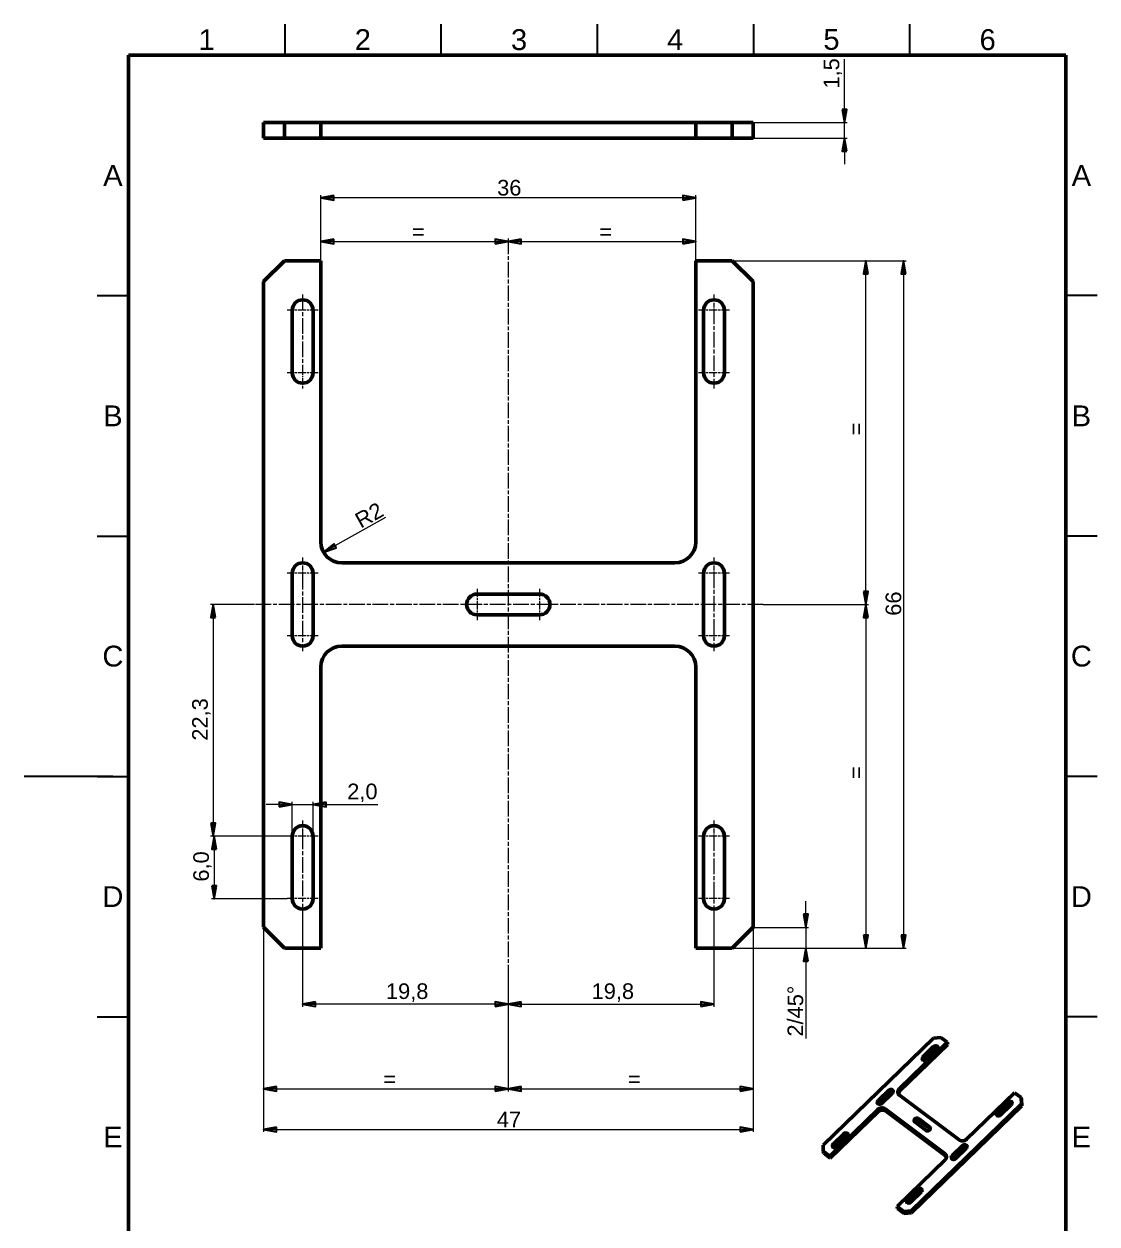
# Model space of a CAD drawing. Header units: millimetres. Extents: x 0 to 284, y -28 to 146.
# Drawn here: x 0 to 103, y 31.3 to 146.5 of the extents above; entities that cross this region are included whole.
import ezdxf

# ---------------------------------------------------------------- set-up
doc = ezdxf.new("R2010")
doc.units = ezdxf.units.MM
doc.header["$LTSCALE"] = 0.5
doc.linetypes.add('CHAIN', pattern=[0.3543, 0.2362, -0.0295, 0.0591, -0.0295])
for name, color, linetype, lineweight in [('Center Mark(INTECO)', 7, 'CHAIN', 18), ('Centerline(INTECO)', 7, 'CHAIN', 18), ('Dimensions(INTECO)', 7, 'Continuous', 25), ('Sketch Geometry(INTECO)', 7, 'Continuous', 50), ('Symbols(INTECO)', 7, 'Continuous', 18)]:
    doc.layers.add(name, color=color, linetype=linetype, lineweight=lineweight)
doc.layers.add('Visible Edges(INTECO)', color=7, linetype='Continuous', lineweight=50, true_color=0x262659)
doc.styles.add('Current-ISO-INTECO', font='arial.ttf')
doc.styles.add('Current-ISO-INTECODimensionsText', font='arial.ttf')
doc.dimstyles.new('ISO - INTECO', dxfattribs={"dimscale": 0.5, "dimtxt": 3, "dimasz": 2.5, "dimexe": 0.5, "dimexo": 0, "dimgap": 0.4, "dimtad": 1, "dimrnd": 1e-08, "dimzin": 0, "dimtxsty": 'Current-ISO-INTECODimensionsText', "dimblk": 'Filled-3', "dimcen": 0.09, "dimdle": 7, "dimclrd": 7, "dimclre": 7, "dimclrt": 7, "dimadec": 1, "dimazin": 0, "dimtfac": 0.666667, "dimtmove": 0, "dimatfit": 3, "dimfxl": 1, "dimtolj": 1, "dimlwd": 15, "dimlwe": 15, "dimarcsym": 0})

# ---------------------------------------------------------------- blocks, each defined once
blk = doc.blocks.new('Borders INTECO Okvir')
at = {"layer": 'Sketch Geometry(INTECO)', "lineweight": 25}
for p, q in [((50, 293), (50, 287)), ((80, 293), (80, 287)), ((110, 293), (110, 287)), ((140, 293), (140, 287)), ((170, 293), (170, 287)), ((14, 240.83), (20, 240.83)), ((206, 240.83), (200, 240.83)), ((14, 194.67), (20, 194.67)), ((206, 194.67), (200, 194.67)), ((17, 148.5), (-0.07, 148.5)), ((14, 148.5), (20, 148.5)), ((206, 148.5), (200, 148.5)), ((14, 102.33), (20, 102.33)), ((206, 102.33), (200, 102.33)), ((14, 56.17), (20, 56.17)), ((206, 56.17), (200, 56.17)), ((50, 4), (50, 10)), ((80, 4), (80, 10)), ((110, 4), (110, 10)), ((140, 4), (140, 10)), ((170, 4), (170, 10))]:
    blk.add_line(p, q, dxfattribs=at)
at = {"layer": 'Sketch Geometry(INTECO)'}
for p, q in [((200, 287), (20, 287)), ((20, 287), (20, 10)), ((200, 10), (200, 287)), ((20, 10), (200, 10))]:
    blk.add_line(p, q, dxfattribs=at)
at = {"layer": 'Symbols(INTECO)', "color": 7, "char_height": 4, "style": 'Current-ISO-INTECO'}
for s, insert, attachment_point in [('\\fArial|b0|i0;\\H4.0000;1', (35, 292), 2), ('\\fArial|b0|i0;\\H4.0000;2', (65, 292), 2), ('\\fArial|b0|i0;\\H4.0000;3', (95, 292), 2), ('\\fArial|b0|i0;\\H4.0000;4', (125, 292), 2), ('\\fArial|b0|i0;\\H4.0000;5', (155, 292.05), 2), ('\\fArial|b0|i0;\\H4.0000;6', (185, 292), 2), ('\\fArial|b0|i0;\\H4.0000;A', (17, 263.92), 5), ('\\fArial|b0|i0;\\H4.0000;A', (203, 263.92), 5), ('\\fArial|b0|i0;\\H4.0000;B', (17, 217.75), 5), ('\\fArial|b0|i0;\\H4.0000;B', (203, 217.75), 5), ('\\fArial|b0|i0;\\H4.0000;C', (17, 171.58), 5), ('\\fArial|b0|i0;\\H4.0000;C', (203, 171.58), 5), ('\\fArial|b0|i0;\\H4.0000;D', (17, 125.42), 5), ('\\fArial|b0|i0;\\H4.0000;D', (203, 125.42), 5), ('\\fArial|b0|i0;\\H4.0000;E', (17, 79.25), 5), ('\\fArial|b0|i0;\\H4.0000;E', (203, 79.25), 5), ('\\fArial|b0|i0;\\H4.0000;F', (17, 33.08), 5), ('\\fArial|b0|i0;\\H4.0000;F', (203, 33.08), 5), ('\\fArial|b0|i0;\\H4.0000;1', (35, 5), 8), ('\\fArial|b0|i0;\\H4.0000;2', (65, 5), 8), ('\\fArial|b0|i0;\\H4.0000;3', (95, 5), 8), ('\\fArial|b0|i0;\\H4.0000;4', (125, 5), 8), ('\\fArial|b0|i0;\\H4.0000;5', (155, 5), 8), ('\\fArial|b0|i0;\\H4.0000;6', (185, 5), 8)]:
    blk.add_mtext(s, dxfattribs=dict(at, insert=insert, attachment_point=attachment_point))
blk = doc.blocks.new('Filled-3')
at = {"color": 0}
for p, q in [((0, 0), (-1, 0.18)), ((-1, 0.18), (-1, -0.18)), ((-1, 0), (0, 0)), ((-1, -0.18), (0, 0))]:
    blk.add_line(p, q, dxfattribs=at)
at = {"color": 0, "flags": 128}
blk.add_lwpolyline([(-1, -0.18), (0, 0), (-1, 0.18), (-1, -0.18)], dxfattribs=at)
at = {"color": 0}
blk.add_solid([(-1, -0.18), (0, 0), (-1, 0.18), (-1, -0.18)], dxfattribs=at)
blk = doc.blocks.new('*D25')
at = {"layer": 'Defpoints', "color": 0, "linetype": 'Continuous', "transparency": 16777216}
for p in [(62.47, 137.03), (78.75, 137.03), (62.47, 135.53)]:
    blk.add_point(p, dxfattribs=at)
at = {"layer": 'Dimensions(INTECO)', "color": 7, "linetype": 'Continuous', "lineweight": 15, "transparency": 16777216}
for p, q in [((78.75, 138.28), (78.75, 143.11)), ((62.47, 137.03), (79, 137.03)), ((78.75, 135.53), (78.75, 137.03)), ((62.47, 135.53), (79, 135.53)), ((78.75, 134.28), (78.75, 133.03))]:
    blk.add_line(p, q, dxfattribs=at)
at = {"layer": 'Dimensions(INTECO)', "color": 7, "linetype": 'Continuous', "lineweight": 15, "transparency": 16777216, "xscale": 1.25, "yscale": 1.25, "zscale": 1.25}
for p, rotation in [((78.75, 137.03), 270), ((78.75, 135.53), 90)]:
    blk.add_blockref('Filled-3', p, dxfattribs=dict(at, rotation=rotation))
at = {"layer": 'Dimensions(INTECO)', "color": 7, "linetype": 'Continuous', "lineweight": 18, "transparency": 16777216, "insert": (76.75, 140.3), "char_height": 1.5, "attachment_point": 1, "rotation": 90, "style": 'Current-ISO-INTECODimensionsText'}
blk.add_mtext('\\A1;1,5', dxfattribs=at)
blk = doc.blocks.new('*D26')
at = {"layer": 'Defpoints', "color": 0, "linetype": 'Continuous', "transparency": 16777216}
for p in [(22.97, 59.76), (46.47, 55.03), (46.47, 44.26)]:
    blk.add_point(p, dxfattribs=at)
at = {"layer": 'Dimensions(INTECO)', "color": 7, "linetype": 'Continuous', "lineweight": 15, "transparency": 16777216}
for p, q in [((22.97, 59.76), (22.97, 44.01)), ((46.47, 55.03), (46.47, 44.01)), ((24.22, 44.26), (45.22, 44.26))]:
    blk.add_line(p, q, dxfattribs=at)
at = {"layer": 'Dimensions(INTECO)', "color": 7, "linetype": 'Continuous', "lineweight": 15, "transparency": 16777216, "xscale": 1.25, "yscale": 1.25, "zscale": 1.25, "rotation": 180}
blk.add_blockref('Filled-3', (22.97, 44.26), dxfattribs=at)
at = {"layer": 'Dimensions(INTECO)', "color": 7, "linetype": 'Continuous', "lineweight": 15, "transparency": 16777216, "xscale": 1.25, "yscale": 1.25, "zscale": 1.25}
blk.add_blockref('Filled-3', (46.47, 44.26), dxfattribs=at)
at = {"layer": 'Dimensions(INTECO)', "color": 7, "linetype": 'Continuous', "lineweight": 18, "transparency": 16777216, "insert": (33.88, 45.96), "char_height": 1.5, "attachment_point": 1, "style": 'Current-ISO-INTECODimensionsText'}
blk.add_mtext('\\A1; \\fArial|b0|i0;\\H1.5000;=', dxfattribs=at)
blk = doc.blocks.new('*D27')
at = {"layer": 'Defpoints', "color": 0, "linetype": 'Continuous', "transparency": 16777216}
for p in [(69.97, 59.76), (46.47, 55.03), (69.97, 44.26)]:
    blk.add_point(p, dxfattribs=at)
at = {"layer": 'Dimensions(INTECO)', "color": 7, "linetype": 'Continuous', "lineweight": 15, "transparency": 16777216}
for p, q in [((69.97, 59.76), (69.97, 44.01)), ((46.47, 55.03), (46.47, 44.01)), ((47.72, 44.26), (68.72, 44.26))]:
    blk.add_line(p, q, dxfattribs=at)
at = {"layer": 'Dimensions(INTECO)', "color": 7, "linetype": 'Continuous', "lineweight": 15, "transparency": 16777216, "xscale": 1.25, "yscale": 1.25, "zscale": 1.25, "rotation": 180}
blk.add_blockref('Filled-3', (46.47, 44.26), dxfattribs=at)
at = {"layer": 'Dimensions(INTECO)', "color": 7, "linetype": 'Continuous', "lineweight": 15, "transparency": 16777216, "xscale": 1.25, "yscale": 1.25, "zscale": 1.25}
blk.add_blockref('Filled-3', (69.97, 44.26), dxfattribs=at)
at = {"layer": 'Dimensions(INTECO)', "color": 7, "linetype": 'Continuous', "lineweight": 18, "transparency": 16777216, "insert": (57.38, 45.96), "char_height": 1.5, "attachment_point": 1, "style": 'Current-ISO-INTECODimensionsText'}
blk.add_mtext('\\A1; \\fArial|b0|i0;\\H1.5000;=', dxfattribs=at)
blk = doc.blocks.new('*D28')
at = {"layer": 'Defpoints', "color": 0, "linetype": 'Continuous', "transparency": 16777216}
for p in [(22.97, 59.76), (69.97, 59.76), (69.97, 40.36)]:
    blk.add_point(p, dxfattribs=at)
at = {"layer": 'Dimensions(INTECO)', "color": 7, "linetype": 'Continuous', "lineweight": 15, "transparency": 16777216}
for p, q in [((22.97, 59.76), (22.97, 40.11)), ((69.97, 59.76), (69.97, 40.11)), ((24.22, 40.36), (68.72, 40.36))]:
    blk.add_line(p, q, dxfattribs=at)
at = {"layer": 'Dimensions(INTECO)', "color": 7, "linetype": 'Continuous', "lineweight": 15, "transparency": 16777216, "xscale": 1.25, "yscale": 1.25, "zscale": 1.25, "rotation": 180}
blk.add_blockref('Filled-3', (22.97, 40.36), dxfattribs=at)
at = {"layer": 'Dimensions(INTECO)', "color": 7, "linetype": 'Continuous', "lineweight": 15, "transparency": 16777216, "xscale": 1.25, "yscale": 1.25, "zscale": 1.25}
blk.add_blockref('Filled-3', (69.97, 40.36), dxfattribs=at)
at = {"layer": 'Dimensions(INTECO)', "color": 7, "linetype": 'Continuous', "lineweight": 18, "transparency": 16777216, "insert": (45.37, 42.06), "char_height": 1.5, "attachment_point": 1, "style": 'Current-ISO-INTECODimensionsText'}
blk.add_mtext('\\A1;47', dxfattribs=at)
blk = doc.blocks.new('*D29')
at = {"layer": 'Defpoints', "color": 0, "linetype": 'Continuous', "transparency": 16777216}
for p in [(67.97, 123.76), (80.8, 123.76), (70.94, 90.76)]:
    blk.add_point(p, dxfattribs=at)
at = {"layer": 'Dimensions(INTECO)', "color": 7, "linetype": 'Continuous', "lineweight": 15, "transparency": 16777216}
for p, q in [((67.97, 123.76), (81.05, 123.76)), ((80.8, 92.01), (80.8, 122.51)), ((70.94, 90.76), (81.05, 90.76))]:
    blk.add_line(p, q, dxfattribs=at)
at = {"layer": 'Dimensions(INTECO)', "color": 7, "linetype": 'Continuous', "lineweight": 15, "transparency": 16777216, "xscale": 1.25, "yscale": 1.25, "zscale": 1.25}
for p, rotation in [((80.8, 123.76), 90), ((80.8, 90.76), 270)]:
    blk.add_blockref('Filled-3', p, dxfattribs=dict(at, rotation=rotation))
at = {"layer": 'Dimensions(INTECO)', "color": 7, "linetype": 'Continuous', "lineweight": 18, "transparency": 16777216, "insert": (79.1, 106.42), "char_height": 1.5, "attachment_point": 1, "rotation": 90, "style": 'Current-ISO-INTECODimensionsText'}
blk.add_mtext('\\A1; \\fArial|b0|i0;\\H1.5000;=', dxfattribs=at)
blk = doc.blocks.new('*D30')
at = {"layer": 'Defpoints', "color": 0, "linetype": 'Continuous', "transparency": 16777216}
for p in [(70.94, 90.76), (67.97, 57.76), (80.8, 57.76)]:
    blk.add_point(p, dxfattribs=at)
at = {"layer": 'Dimensions(INTECO)', "color": 7, "linetype": 'Continuous', "lineweight": 15, "transparency": 16777216}
for p, q in [((70.94, 90.76), (81.05, 90.76)), ((80.8, 89.51), (80.8, 59.01)), ((67.97, 57.76), (81.05, 57.76))]:
    blk.add_line(p, q, dxfattribs=at)
at = {"layer": 'Dimensions(INTECO)', "color": 7, "linetype": 'Continuous', "lineweight": 15, "transparency": 16777216, "xscale": 1.25, "yscale": 1.25, "zscale": 1.25}
for p, rotation in [((80.8, 90.76), 90), ((80.8, 57.76), 270)]:
    blk.add_blockref('Filled-3', p, dxfattribs=dict(at, rotation=rotation))
at = {"layer": 'Dimensions(INTECO)', "color": 7, "linetype": 'Continuous', "lineweight": 18, "transparency": 16777216, "insert": (79.1, 73.42), "char_height": 1.5, "attachment_point": 1, "rotation": 90, "style": 'Current-ISO-INTECODimensionsText'}
blk.add_mtext('\\A1; \\fArial|b0|i0;\\H1.5000;=', dxfattribs=at)
blk = doc.blocks.new('*D31')
at = {"layer": 'Defpoints', "color": 0, "linetype": 'Continuous', "transparency": 16777216}
for p in [(67.97, 123.76), (67.97, 57.76), (84.43, 57.76)]:
    blk.add_point(p, dxfattribs=at)
at = {"layer": 'Dimensions(INTECO)', "color": 7, "linetype": 'Continuous', "lineweight": 15, "transparency": 16777216}
for p, q in [((67.97, 123.76), (84.68, 123.76)), ((84.43, 122.51), (84.43, 59.01)), ((67.97, 57.76), (84.68, 57.76))]:
    blk.add_line(p, q, dxfattribs=at)
at = {"layer": 'Dimensions(INTECO)', "color": 7, "linetype": 'Continuous', "lineweight": 15, "transparency": 16777216, "xscale": 1.25, "yscale": 1.25, "zscale": 1.25}
for p, rotation in [((84.43, 123.76), 90), ((84.43, 57.76), 270)]:
    blk.add_blockref('Filled-3', p, dxfattribs=dict(at, rotation=rotation))
at = {"layer": 'Dimensions(INTECO)', "color": 7, "linetype": 'Continuous', "lineweight": 18, "transparency": 16777216, "insert": (82.7, 89.68), "char_height": 1.5, "attachment_point": 1, "rotation": 90, "style": 'Current-ISO-INTECODimensionsText'}
blk.add_mtext('\\A1;66', dxfattribs=at)
blk = doc.blocks.new('*D32')
at = {"layer": 'Defpoints', "color": 0, "linetype": 'Continuous', "transparency": 16777216}
for p in [(69.97, 59.76), (75.04, 59.76), (67.97, 57.76)]:
    blk.add_point(p, dxfattribs=at)
at = {"layer": 'Dimensions(INTECO)', "color": 7, "linetype": 'Continuous', "lineweight": 15, "transparency": 16777216}
for p, q in [((75.04, 61.01), (75.04, 62.26)), ((69.97, 59.76), (75.29, 59.76)), ((75.04, 59.76), (75.04, 57.76)), ((67.97, 57.76), (75.29, 57.76)), ((75.04, 56.51), (75.04, 49.07))]:
    blk.add_line(p, q, dxfattribs=at)
at = {"layer": 'Dimensions(INTECO)', "color": 7, "linetype": 'Continuous', "lineweight": 15, "transparency": 16777216, "xscale": 1.25, "yscale": 1.25, "zscale": 1.25}
for p, rotation in [((75.04, 59.76), 270), ((75.04, 57.76), 90)]:
    blk.add_blockref('Filled-3', p, dxfattribs=dict(at, rotation=rotation))
at = {"layer": 'Dimensions(INTECO)', "color": 7, "linetype": 'Continuous', "lineweight": 18, "transparency": 16777216, "insert": (73.28, 49.27), "char_height": 1.5, "attachment_point": 1, "rotation": 90, "style": 'Current-ISO-INTECODimensionsText'}
blk.add_mtext('\\A1;\\fArial|b0|i0;\\H1.5000;2/45\\fAIGDT|b0|i0;\\H1.5000;~', dxfattribs=at)
blk = doc.blocks.new('*D33')
at = {"layer": 'Defpoints', "color": 0, "linetype": 'Continuous', "transparency": 16777216}
for p in [(66.22, 61.01), (46.47, 55.03), (66.22, 52.38)]:
    blk.add_point(p, dxfattribs=at)
at = {"layer": 'Dimensions(INTECO)', "color": 7, "linetype": 'Continuous', "lineweight": 15, "transparency": 16777216}
for p, q in [((66.22, 61.01), (66.22, 52.13)), ((46.47, 55.03), (46.47, 52.13)), ((47.72, 52.38), (64.97, 52.38))]:
    blk.add_line(p, q, dxfattribs=at)
at = {"layer": 'Dimensions(INTECO)', "color": 7, "linetype": 'Continuous', "lineweight": 15, "transparency": 16777216, "xscale": 1.25, "yscale": 1.25, "zscale": 1.25, "rotation": 180}
blk.add_blockref('Filled-3', (46.47, 52.38), dxfattribs=at)
at = {"layer": 'Dimensions(INTECO)', "color": 7, "linetype": 'Continuous', "lineweight": 15, "transparency": 16777216, "xscale": 1.25, "yscale": 1.25, "zscale": 1.25}
blk.add_blockref('Filled-3', (66.22, 52.38), dxfattribs=at)
at = {"layer": 'Dimensions(INTECO)', "color": 7, "linetype": 'Continuous', "lineweight": 18, "transparency": 16777216, "insert": (54.47, 54.38), "char_height": 1.5, "attachment_point": 1, "style": 'Current-ISO-INTECODimensionsText'}
blk.add_mtext('\\A1;19,8', dxfattribs=at)
blk = doc.blocks.new('*D34')
at = {"layer": 'Defpoints', "color": 0, "linetype": 'Continuous', "transparency": 16777216}
for p in [(26.72, 61.01), (46.47, 55.03), (26.72, 52.38)]:
    blk.add_point(p, dxfattribs=at)
at = {"layer": 'Dimensions(INTECO)', "color": 7, "linetype": 'Continuous', "lineweight": 15, "transparency": 16777216}
for p, q in [((26.72, 61.01), (26.72, 52.13)), ((46.47, 55.03), (46.47, 52.13)), ((45.22, 52.38), (27.97, 52.38))]:
    blk.add_line(p, q, dxfattribs=at)
at = {"layer": 'Dimensions(INTECO)', "color": 7, "linetype": 'Continuous', "lineweight": 15, "transparency": 16777216, "xscale": 1.25, "yscale": 1.25, "zscale": 1.25, "rotation": 180}
blk.add_blockref('Filled-3', (26.72, 52.38), dxfattribs=at)
at = {"layer": 'Dimensions(INTECO)', "color": 7, "linetype": 'Continuous', "lineweight": 15, "transparency": 16777216, "xscale": 1.25, "yscale": 1.25, "zscale": 1.25}
blk.add_blockref('Filled-3', (46.47, 52.38), dxfattribs=at)
at = {"layer": 'Dimensions(INTECO)', "color": 7, "linetype": 'Continuous', "lineweight": 18, "transparency": 16777216, "insert": (34.72, 54.38), "char_height": 1.5, "attachment_point": 1, "style": 'Current-ISO-INTECODimensionsText'}
blk.add_mtext('\\A1;19,8', dxfattribs=at)
blk = doc.blocks.new('*D35')
at = {"layer": 'Defpoints', "color": 0, "linetype": 'Continuous', "transparency": 16777216}
for p in [(22.11, 90.76), (18.12, 68.51), (25.22, 68.51)]:
    blk.add_point(p, dxfattribs=at)
at = {"layer": 'Dimensions(INTECO)', "color": 7, "linetype": 'Continuous', "lineweight": 15, "transparency": 16777216}
for p, q in [((22.11, 90.76), (17.87, 90.76)), ((18.12, 89.51), (18.12, 69.76)), ((25.22, 68.51), (17.87, 68.51))]:
    blk.add_line(p, q, dxfattribs=at)
at = {"layer": 'Dimensions(INTECO)', "color": 7, "linetype": 'Continuous', "lineweight": 15, "transparency": 16777216, "xscale": 1.25, "yscale": 1.25, "zscale": 1.25}
for p, rotation in [((18.12, 90.76), 90), ((18.12, 68.51), 270)]:
    blk.add_blockref('Filled-3', p, dxfattribs=dict(at, rotation=rotation))
at = {"layer": 'Dimensions(INTECO)', "color": 7, "linetype": 'Continuous', "lineweight": 18, "transparency": 16777216, "insert": (16.11, 77.68), "char_height": 1.5, "attachment_point": 1, "rotation": 90, "style": 'Current-ISO-INTECODimensionsText'}
blk.add_mtext('\\A1;22,3', dxfattribs=at)
blk = doc.blocks.new('*D36')
at = {"layer": 'Defpoints', "color": 0, "linetype": 'Continuous', "transparency": 16777216}
for p in [(25.22, 68.51), (18.22, 62.51), (25.22, 62.51)]:
    blk.add_point(p, dxfattribs=at)
at = {"layer": 'Dimensions(INTECO)', "color": 7, "linetype": 'Continuous', "lineweight": 15, "transparency": 16777216}
for p, q in [((25.22, 68.51), (17.97, 68.51)), ((18.22, 67.26), (18.22, 63.76)), ((25.22, 62.51), (17.97, 62.51))]:
    blk.add_line(p, q, dxfattribs=at)
at = {"layer": 'Dimensions(INTECO)', "color": 7, "linetype": 'Continuous', "lineweight": 15, "transparency": 16777216, "xscale": 1.25, "yscale": 1.25, "zscale": 1.25}
for p, rotation in [((18.22, 68.51), 90), ((18.22, 62.51), 270)]:
    blk.add_blockref('Filled-3', p, dxfattribs=dict(at, rotation=rotation))
at = {"layer": 'Dimensions(INTECO)', "color": 7, "linetype": 'Continuous', "lineweight": 18, "transparency": 16777216, "insert": (16.22, 64.15), "char_height": 1.5, "attachment_point": 1, "rotation": 90, "style": 'Current-ISO-INTECODimensionsText'}
blk.add_mtext('\\A1;6,0', dxfattribs=at)
blk = doc.blocks.new('*D37')
at = {"layer": 'Defpoints', "color": 0, "linetype": 'Continuous', "transparency": 16777216}
for p in [(27.72, 71.56), (25.72, 68.51), (27.72, 68.51)]:
    blk.add_point(p, dxfattribs=at)
at = {"layer": 'Dimensions(INTECO)', "color": 7, "linetype": 'Continuous', "lineweight": 15, "transparency": 16777216}
for p, q in [((24.47, 71.56), (23.22, 71.56)), ((25.72, 68.51), (25.72, 71.81)), ((25.72, 71.56), (27.72, 71.56)), ((27.72, 68.51), (27.72, 71.81)), ((28.97, 71.56), (33.95, 71.56))]:
    blk.add_line(p, q, dxfattribs=at)
at = {"layer": 'Dimensions(INTECO)', "color": 7, "linetype": 'Continuous', "lineweight": 15, "transparency": 16777216, "xscale": 1.25, "yscale": 1.25, "zscale": 1.25}
blk.add_blockref('Filled-3', (25.72, 71.56), dxfattribs=at)
at = {"layer": 'Dimensions(INTECO)', "color": 7, "linetype": 'Continuous', "lineweight": 15, "transparency": 16777216, "xscale": 1.25, "yscale": 1.25, "zscale": 1.25, "rotation": 180}
blk.add_blockref('Filled-3', (27.72, 71.56), dxfattribs=at)
at = {"layer": 'Dimensions(INTECO)', "color": 7, "linetype": 'Continuous', "lineweight": 18, "transparency": 16777216, "insert": (31, 73.56), "char_height": 1.5, "attachment_point": 1, "style": 'Current-ISO-INTECODimensionsText'}
blk.add_mtext('\\A1;2,0', dxfattribs=at)
blk = doc.blocks.new('*D38')
at = {"layer": 'Defpoints', "color": 0, "linetype": 'Continuous', "transparency": 16777216}
for p in [(46.47, 125.61), (46.47, 125.61), (28.47, 123.76)]:
    blk.add_point(p, dxfattribs=at)
at = {"layer": 'Dimensions(INTECO)', "color": 7, "linetype": 'Continuous', "lineweight": 15, "transparency": 16777216}
for p, q in [((28.47, 123.76), (28.47, 125.86)), ((29.72, 125.61), (45.22, 125.61))]:
    blk.add_line(p, q, dxfattribs=at)
at = {"layer": 'Dimensions(INTECO)', "color": 7, "linetype": 'Continuous', "lineweight": 15, "transparency": 16777216, "xscale": 1.25, "yscale": 1.25, "zscale": 1.25, "rotation": 180}
blk.add_blockref('Filled-3', (28.47, 125.61), dxfattribs=at)
at = {"layer": 'Dimensions(INTECO)', "color": 7, "linetype": 'Continuous', "lineweight": 15, "transparency": 16777216, "xscale": 1.25, "yscale": 1.25, "zscale": 1.25}
blk.add_blockref('Filled-3', (46.47, 125.61), dxfattribs=at)
at = {"layer": 'Dimensions(INTECO)', "color": 7, "linetype": 'Continuous', "lineweight": 18, "transparency": 16777216, "insert": (36.63, 127.31), "char_height": 1.5, "attachment_point": 1, "style": 'Current-ISO-INTECODimensionsText'}
blk.add_mtext('\\A1; \\fArial|b0|i0;\\H1.5000;=', dxfattribs=at)
blk = doc.blocks.new('*D39')
at = {"layer": 'Defpoints', "color": 0, "linetype": 'Continuous', "transparency": 16777216}
for p in [(46.47, 125.61), (64.47, 125.61), (64.47, 123.76)]:
    blk.add_point(p, dxfattribs=at)
at = {"layer": 'Dimensions(INTECO)', "color": 7, "linetype": 'Continuous', "lineweight": 15, "transparency": 16777216}
for p, q in [((47.72, 125.61), (63.22, 125.61)), ((64.47, 123.76), (64.47, 125.86))]:
    blk.add_line(p, q, dxfattribs=at)
at = {"layer": 'Dimensions(INTECO)', "color": 7, "linetype": 'Continuous', "lineweight": 15, "transparency": 16777216, "xscale": 1.25, "yscale": 1.25, "zscale": 1.25, "rotation": 180}
blk.add_blockref('Filled-3', (46.47, 125.61), dxfattribs=at)
at = {"layer": 'Dimensions(INTECO)', "color": 7, "linetype": 'Continuous', "lineweight": 15, "transparency": 16777216, "xscale": 1.25, "yscale": 1.25, "zscale": 1.25}
blk.add_blockref('Filled-3', (64.47, 125.61), dxfattribs=at)
at = {"layer": 'Dimensions(INTECO)', "color": 7, "linetype": 'Continuous', "lineweight": 18, "transparency": 16777216, "insert": (54.63, 127.31), "char_height": 1.5, "attachment_point": 1, "style": 'Current-ISO-INTECODimensionsText'}
blk.add_mtext('\\A1; \\fArial|b0|i0;\\H1.5000;=', dxfattribs=at)
blk = doc.blocks.new('*D40')
at = {"layer": 'Defpoints', "color": 0, "linetype": 'Continuous', "transparency": 16777216}
for p in [(28.47, 129.8), (28.47, 123.76), (64.47, 123.76)]:
    blk.add_point(p, dxfattribs=at)
at = {"layer": 'Dimensions(INTECO)', "color": 7, "linetype": 'Continuous', "lineweight": 15, "transparency": 16777216}
for p, q in [((28.47, 123.76), (28.47, 130.05)), ((63.22, 129.8), (29.72, 129.8)), ((64.47, 123.76), (64.47, 130.05))]:
    blk.add_line(p, q, dxfattribs=at)
at = {"layer": 'Dimensions(INTECO)', "color": 7, "linetype": 'Continuous', "lineweight": 15, "transparency": 16777216, "xscale": 1.25, "yscale": 1.25, "zscale": 1.25, "rotation": 180}
blk.add_blockref('Filled-3', (28.47, 129.8), dxfattribs=at)
at = {"layer": 'Dimensions(INTECO)', "color": 7, "linetype": 'Continuous', "lineweight": 15, "transparency": 16777216, "xscale": 1.25, "yscale": 1.25, "zscale": 1.25}
blk.add_blockref('Filled-3', (64.47, 129.8), dxfattribs=at)
at = {"layer": 'Dimensions(INTECO)', "color": 7, "linetype": 'Continuous', "lineweight": 18, "transparency": 16777216, "insert": (45.4, 131.53), "char_height": 1.5, "attachment_point": 1, "style": 'Current-ISO-INTECODimensionsText'}
blk.add_mtext('\\A1;36', dxfattribs=at)
blk = doc.blocks.new('*D41')
at = {"layer": 'Defpoints', "color": 0, "linetype": 'Continuous', "transparency": 16777216}
for p in [(28.73, 95.78), (30.47, 96.76)]:
    blk.add_point(p, dxfattribs=at)
at = {"layer": 'Dimensions(INTECO)', "color": 7, "linetype": 'Continuous', "lineweight": 15, "transparency": 16777216}
blk.add_line((34.68, 99.12), (29.82, 96.4), dxfattribs=at)
at = {"layer": 'Dimensions(INTECO)', "color": 7, "linetype": 'Continuous', "lineweight": 15, "transparency": 16777216, "xscale": 1.25, "yscale": 1.25, "zscale": 1.25, "rotation": 209.3026009897315}
blk.add_blockref('Filled-3', (28.73, 95.78), dxfattribs=at)
at = {"layer": 'Dimensions(INTECO)', "color": 7, "linetype": 'Continuous', "lineweight": 18, "transparency": 16777216, "insert": (31.57, 99.34), "char_height": 1.5, "attachment_point": 1, "rotation": 29.3026, "style": 'Current-ISO-INTECODimensionsText'}
blk.add_mtext('\\A1;R2', dxfattribs=at)

msp = doc.modelspace()

# ---------------------------------------------------------------- linework, layer by layer
at = {"layer": 'Center Mark(INTECO)', "linetype": 'CHAIN', "ltscale": 12.7011}
for p, q in [((26.72, 120.513), (26.72, 112.972)), ((66.22, 119.181), (66.22, 111.513)), ((26.72, 93.698), (26.72, 86.263)), ((66.22, 93.842), (66.22, 86.263)), ((70.944, 90.763), (22.111, 90.763)), ((26.72, 68.759), (26.72, 61.013)), ((66.22, 68.615), (66.22, 61.013))]:
    msp.add_line(p, q, dxfattribs=at)
at = {"layer": 'Center Mark(INTECO)', "linetype": 'CHAIN', "ltscale": 3.889126}
for p, q in [((66.22, 120.513), (66.22, 118.763)), ((26.72, 113.263), (26.72, 111.513)), ((26.72, 95.263), (26.72, 93.513)), ((66.22, 95.263), (66.22, 93.513)), ((50.97, 90.763), (49.22, 90.763)), ((26.72, 70.013), (26.72, 68.263)), ((66.22, 70.013), (66.22, 68.263))]:
    msp.add_line(p, q, dxfattribs=at)
at = {"layer": 'Center Mark(INTECO)', "linetype": 'CHAIN', "ltscale": 6.667144}
for p, q in [((28.22, 119.013), (25.22, 119.013)), ((67.72, 119.013), (64.72, 119.013)), ((28.22, 113.013), (25.22, 113.013)), ((67.72, 113.013), (64.72, 113.013)), ((28.22, 93.763), (25.22, 93.763)), ((67.72, 93.763), (64.72, 93.763)), ((43.47, 92.263), (43.47, 89.263)), ((49.47, 92.263), (49.47, 89.263)), ((28.22, 87.763), (25.22, 87.763)), ((67.72, 87.763), (64.72, 87.763)), ((28.22, 68.513), (25.22, 68.513)), ((67.72, 68.513), (64.72, 68.513)), ((28.22, 62.513), (25.22, 62.513)), ((67.72, 62.513), (64.72, 62.513))]:
    msp.add_line(p, q, dxfattribs=at)
at = {"layer": 'Centerline(INTECO)', "linetype": 'CHAIN', "ltscale": 12.7011}
msp.add_line((46.47, 125.906), (46.47, 55.033), dxfattribs=at)
at = {"layer": 'Visible Edges(INTECO)'}
for p, q in [((24.97, 137.03), (22.97, 137.03)), ((22.97, 137.03), (22.97, 135.53)), ((24.97, 135.53), (24.97, 137.03)), ((24.97, 137.03), (28.47, 137.03)), ((30.47, 137.03), (28.47, 137.03)), ((28.47, 135.53), (28.47, 137.03)), ((30.47, 137.03), (62.47, 137.03)), ((64.47, 137.03), (62.47, 137.03)), ((64.47, 137.03), (64.47, 135.53)), ((64.47, 137.03), (67.97, 137.03)), ((69.97, 137.03), (67.97, 137.03)), ((67.97, 137.03), (67.97, 135.53)), ((69.97, 135.53), (69.97, 137.03)), ((22.97, 135.53), (24.97, 135.53)), ((24.97, 135.53), (28.47, 135.53)), ((28.47, 135.53), (30.47, 135.53)), ((62.47, 135.53), (30.47, 135.53)), ((62.47, 135.53), (64.47, 135.53)), ((64.47, 135.53), (67.97, 135.53)), ((67.97, 135.53), (69.97, 135.53)), ((22.97, 121.763), (24.97, 123.763)), ((28.47, 123.763), (24.97, 123.763)), ((28.47, 96.763), (28.47, 123.763)), ((64.47, 123.763), (64.47, 96.763)), ((67.97, 123.763), (64.47, 123.763)), ((67.97, 123.763), (69.97, 121.763)), ((22.97, 121.763), (22.97, 59.763)), ((69.97, 59.763), (69.97, 121.763)), ((25.72, 113.013), (25.72, 119.013)), ((27.72, 119.013), (27.72, 113.013)), ((65.22, 113.013), (65.22, 119.013)), ((67.22, 119.013), (67.22, 113.013)), ((62.47, 94.763), (30.47, 94.763)), ((25.72, 87.763), (25.72, 93.763)), ((27.72, 93.763), (27.72, 87.763)), ((65.22, 87.763), (65.22, 93.763)), ((67.22, 93.763), (67.22, 87.763)), ((43.47, 91.763), (49.47, 91.763)), ((49.47, 89.763), (43.47, 89.763)), ((30.47, 86.763), (62.47, 86.763)), ((28.47, 57.763), (28.47, 84.763)), ((64.47, 84.763), (64.47, 57.763)), ((25.72, 62.513), (25.72, 68.513)), ((27.72, 68.513), (27.72, 62.513)), ((65.22, 62.513), (65.22, 68.513)), ((67.22, 68.513), (67.22, 62.513)), ((24.97, 57.763), (22.97, 59.763)), ((69.97, 59.763), (67.97, 57.763)), ((24.97, 57.763), (28.47, 57.763)), ((64.47, 57.763), (67.97, 57.763)), ((76.696, 38.856), (87.291, 49.127)), ((84.007, 44.246), (88.621, 48.719)), ((88.668, 48.523), (84.055, 44.051)), ((87.291, 49.127), (87.992, 49.189)), ((87.992, 49.189), (88.621, 48.719)), ((88.621, 48.719), (88.668, 48.523)), ((86.29, 47.308), (87.315, 48.302)), ((87.363, 48.106), (86.337, 47.112)), ((87.674, 48.033), (86.649, 47.039)), ((81.975, 43.125), (83, 44.119)), ((83.048, 43.923), (82.023, 42.929)), ((83.359, 43.85), (82.334, 42.856)), ((95.088, 43.882), (90.475, 39.409)), ((95.088, 43.882), (95.717, 43.411)), ((89.773, 39.346), (84.024, 43.646)), ((95.735, 42.811), (85.14, 32.54)), ((93.386, 42), (94.411, 42.994)), ((94.459, 42.798), (93.434, 41.804)), ((94.771, 42.725), (93.745, 41.731)), ((95.717, 43.411), (95.735, 42.811)), ((95.765, 43.216), (95.717, 43.411)), ((95.735, 42.811), (95.783, 42.616)), ((95.783, 42.616), (95.765, 43.216)), ((77.342, 37.785), (81.956, 42.258)), ((82.004, 42.063), (77.39, 37.59)), ((82.657, 42.321), (88.406, 38.021)), ((88.454, 37.825), (82.705, 42.125)), ((95.783, 42.616), (85.188, 32.344)), ((86.583, 40.265), (85.506, 41.071)), ((85.847, 41.402), (86.925, 40.596)), ((86.973, 40.4), (85.895, 41.207)), ((77.66, 38.942), (78.685, 39.936)), ((78.733, 39.74), (77.708, 38.746)), ((79.045, 39.667), (78.019, 38.673)), ((76.714, 38.255), (76.696, 38.856)), ((76.762, 38.06), (76.714, 38.255)), ((77.342, 37.785), (76.714, 38.255)), ((77.39, 37.59), (76.762, 38.06)), ((89.071, 37.817), (90.097, 38.811)), ((90.145, 38.615), (89.119, 37.621)), ((90.456, 38.542), (89.431, 37.548)), ((77.39, 37.59), (77.342, 37.785)), ((88.424, 37.421), (83.81, 32.948)), ((84.757, 33.634), (85.782, 34.628)), ((85.83, 34.432), (84.805, 33.438)), ((86.141, 34.359), (85.116, 33.365)), ((83.81, 32.948), (83.858, 32.752)), ((84.439, 32.477), (83.81, 32.948)), ((84.487, 32.282), (83.858, 32.752)), ((85.14, 32.54), (84.439, 32.477)), ((84.439, 32.477), (84.487, 32.282)), ((84.487, 32.282), (85.188, 32.344)), ((85.188, 32.344), (85.14, 32.54))]:
    msp.add_line(p, q, dxfattribs=at)
for centre, radius, start, end in [((26.72, 119.013), 1, 0, 180), ((66.22, 119.013), 1, 0, 180), ((26.72, 113.013), 1, 180, 0), ((66.22, 113.013), 1, 180, 0), ((30.47, 96.763), 2, 180, 270), ((62.47, 96.763), 2, 270, 0), ((26.72, 93.763), 1, 0, 180), ((66.22, 93.763), 1, 0, 180), ((43.47, 90.763), 1, 90, 270), ((49.47, 90.763), 1, 270, 90), ((26.72, 87.763), 1, 180, 0), ((66.22, 87.763), 1, 180, 0), ((30.47, 84.763), 2, 90, 180), ((62.47, 84.763), 2, 0, 90), ((26.72, 68.513), 1, 0, 180), ((66.22, 68.513), 1, 0, 180), ((26.72, 62.513), 1, 180, 0), ((66.22, 62.513), 1, 180, 0)]:
    msp.add_arc(centre, radius, start, end, dxfattribs=at)
for centre, major_axis, start_param, end_param in [((87.494, 48.167), (0.243, 0.06), 5.3188976, 8.4604902), ((86.469, 47.173), (-0.243, -0.06), 5.3188976, 8.4604902), ((87.542, 47.972), (-0.243, -0.06), 3.6392682, 5.3188976), ((86.517, 46.978), (-0.243, -0.06), 5.3188976, 5.7855097), ((83.18, 43.984), (0.243, 0.06), 5.3188976, 8.4604902), ((83.228, 43.789), (-0.243, -0.06), 3.6392682, 5.3188976), ((84.366, 43.977), (-0.486, -0.119), 5.3188976, 6.8896939), ((84.414, 43.782), (-0.486, -0.119), 5.3188976, 6.0421664), ((82.154, 42.99), (-0.243, -0.06), 5.3188976, 8.4604902), ((82.202, 42.795), (-0.243, -0.06), 5.3188976, 5.7855097), ((94.591, 42.86), (0.243, 0.06), 5.3188976, 8.4604902), ((94.639, 42.664), (-0.243, -0.06), 3.6392682, 5.3188976), ((82.316, 41.989), (-0.486, -0.119), 3.7481012, 5.3188976), ((82.363, 41.794), (0.486, 0.119), 0.6065086, 2.1773049), ((93.566, 41.866), (-0.243, -0.06), 5.3188976, 8.4604902), ((93.614, 41.67), (-0.243, -0.06), 5.3188976, 5.7855097), ((85.676, 41.236), (-0.243, -0.06), 3.7481012, 6.8896939), ((85.724, 41.041), (-0.243, -0.06), 3.7481012, 5.7855097), ((86.754, 40.43), (0.243, 0.06), 3.7481012, 6.8896939), ((86.802, 40.235), (-0.243, -0.06), 3.6392682, 3.7481012), ((78.865, 39.801), (0.243, 0.06), 5.3188976, 8.4604902), ((78.913, 39.606), (-0.243, -0.06), 3.6392682, 5.3188976), ((90.115, 39.677), (0.486, 0.119), 3.7481012, 5.3188976), ((77.84, 38.807), (-0.243, -0.06), 5.3188976, 8.4604902), ((77.888, 38.612), (-0.243, -0.06), 5.3188976, 5.7855097), ((90.276, 38.676), (0.243, 0.06), 5.3188976, 8.4604902), ((90.324, 38.481), (-0.243, -0.06), 3.6392682, 5.3188976), ((88.065, 37.689), (0.486, 0.119), 5.3188976, 6.8896939), ((88.113, 37.494), (0.486, 0.119), 0.2410189, 0.6065086), ((89.251, 37.683), (-0.243, -0.06), 5.3188976, 8.4604902), ((89.299, 37.487), (-0.243, -0.06), 5.3188976, 5.7855097), ((85.962, 34.493), (0.243, 0.06), 5.3188976, 8.4604902), ((84.936, 33.499), (-0.243, -0.06), 5.3188976, 8.4604902), ((84.984, 33.304), (-0.243, -0.06), 5.3188976, 5.7855097), ((86.01, 34.298), (-0.243, -0.06), 3.6392682, 5.3188976)]:
    msp.add_ellipse(centre, major_axis=major_axis, ratio=0.8436046, start_param=start_param, end_param=end_param, dxfattribs=at)

# ---------------------------------------------------------------- block references
at = {"xscale": 0.5, "yscale": 0.5, "zscale": 0.5}
msp.add_blockref('Borders INTECO Okvir', (0, 0), dxfattribs=at)

# ---------------------------------------------------------------- dimensions: what is measured, and where the dimension line sits
at = {"layer": 'Dimensions(INTECO)', "color": 7, "linetype": 'Continuous', "lineweight": 18}
for base, p1, p2, angle, override, picture, middle in [((78.752, 137.03), (62.47, 135.53), (62.47, 137.03), 90, {"dimgap": 0.4, "dimdec": 1, "dimtol": 0, "dimlim": 0, "dimtp": 0, "dimtm": 0, "dimtdec": 1, "dimtofl": 1, "dimatfit": 1}, '*D25', (78.752, 141.605)), ((28.47, 129.798), (64.47, 123.763), (28.47, 123.763), 180, {"dimgap": 0.4, "dimdec": 0, "dimtol": 0, "dimlim": 0, "dimtp": 0, "dimtm": 0, "dimtdec": 0, "dimtofl": 0, "dimatfit": 1}, '*D40', (46.47, 129.798)), ((84.433, 57.763), (67.97, 123.763), (67.97, 57.763), 90, {"dimgap": 0.4, "dimdec": 0, "dimtol": 0, "dimlim": 0, "dimtp": 0, "dimtm": 0, "dimtdec": 0, "dimtofl": 0, "dimatfit": 1}, '*D31', (84.433, 90.763)), ((18.115883318, 68.512707255), (22.111386455, 90.762707255), (25.220344049, 68.512707255), 90, {"dimgap": 0.4, "dimdec": 1, "dimtol": 0, "dimlim": 0, "dimtp": 0, "dimtm": 0, "dimtdec": 1, "dimtofl": 0, "dimatfit": 1}, '*D35', (18.115883318, 79.637707255)), ((18.22, 62.513), (25.22, 68.513), (25.22, 62.513), 90, {"dimgap": 0.4, "dimdec": 1, "dimtol": 0, "dimlim": 0, "dimtp": 0, "dimtm": 0, "dimtdec": 1, "dimtofl": 0, "dimatfit": 1}, '*D36', (18.22, 65.513)), ((26.720344049, 52.379241155), (46.470344049, 55.032937044), (26.720344049, 61.012707255), 180, {"dimgap": 0.4, "dimdec": 1, "dimtol": 0, "dimlim": 0, "dimtp": 0, "dimtm": 0, "dimtdec": 1, "dimtofl": 0, "dimatfit": 1}, '*D34', (36.595344049, 52.379241155)), ((66.220344049, 52.379241155), (46.470344049, 55.032937044), (66.220344049, 61.012707255), 180, {"dimgap": 0.4, "dimdec": 1, "dimtol": 0, "dimlim": 0, "dimtp": 0, "dimtm": 0, "dimtdec": 1, "dimtofl": 0, "dimatfit": 1}, '*D33', (56.345344049, 52.379241155)), ((69.97, 40.361), (22.97, 59.763), (69.97, 59.763), 180, {"dimgap": 0.4, "dimdec": 0, "dimtol": 0, "dimlim": 0, "dimtp": 0, "dimtm": 0, "dimtdec": 0, "dimtofl": 0, "dimatfit": 1}, '*D28', (46.47, 40.361))]:
    dim = msp.add_linear_dim(base=base, p1=p1, p2=p2, angle=angle, dimstyle='ISO - INTECO', override=override, dxfattribs=at)
    dim.commit()
    dim.dimension.update_dxf_attribs({"geometry": picture, "text_midpoint": middle, "dimtype": 160})
dim = msp.add_linear_dim(base=(46.47, 125.614), p1=(28.47, 123.763), p2=(46.47, 125.614), text=' \\fArial|b0|i0;\\H1.5000;=', dimstyle='ISO - INTECO', override={"dimgap": 0.4, "dimdec": 2, "dimse2": 1, "dimtol": 0, "dimlim": 0, "dimtp": 0, "dimtm": 0, "dimtdec": 2, "dimtofl": 0, "dimatfit": 1}, dxfattribs=at)
dim.commit()
dim.dimension.update_dxf_attribs({"geometry": '*D38', "text_midpoint": (37.47, 125.614), "dimtype": 160})
for base, p1, p2, angle, text, override, picture, middle in [((64.47, 125.614), (46.47, 125.614), (64.47, 123.763), 180, ' \\fArial|b0|i0;\\H1.5000;=', {"dimgap": 0.4, "dimdec": 2, "dimse1": 1, "dimtol": 0, "dimlim": 0, "dimtp": 0, "dimtm": 0, "dimtdec": 2, "dimtofl": 0, "dimatfit": 1}, '*D39', (55.47, 125.614)), ((80.803, 123.763), (70.944, 90.763), (67.97, 123.763), 90, ' \\fArial|b0|i0;\\H1.5000;=', {"dimgap": 0.4, "dimdec": 2, "dimtol": 0, "dimlim": 0, "dimtp": 0, "dimtm": 0, "dimtdec": 2, "dimtofl": 0, "dimatfit": 1}, '*D29', (80.803, 107.263)), ((80.803, 57.763), (70.944, 90.763), (67.97, 57.763), 90, ' \\fArial|b0|i0;\\H1.5000;=', {"dimgap": 0.4, "dimdec": 2, "dimtol": 0, "dimlim": 0, "dimtp": 0, "dimtm": 0, "dimtdec": 2, "dimtofl": 0, "dimatfit": 1}, '*D30', (80.803, 74.263)), ((75.036, 59.763), (67.97, 57.763), (69.97, 59.763), 270, '\\fArial|b0|i0;\\H1.5000;<>/45\\fAIGDT|b0|i0;\\H1.5000;~', {"dimgap": 0.4, "dimdec": 0, "dimtol": 0, "dimlim": 0, "dimtp": 0, "dimtm": 0, "dimtdec": 0, "dimtofl": 1, "dimatfit": 1}, '*D32', (75.036, 51.44)), ((46.47, 44.264), (22.97, 59.763), (46.47, 55.033), 180, ' \\fArial|b0|i0;\\H1.5000;=', {"dimgap": 0.4, "dimdec": 2, "dimtol": 0, "dimlim": 0, "dimtp": 0, "dimtm": 0, "dimtdec": 2, "dimtofl": 0, "dimatfit": 1}, '*D26', (34.72, 44.264)), ((69.97, 44.264), (46.47, 55.033), (69.97, 59.763), 180, ' \\fArial|b0|i0;\\H1.5000;=', {"dimgap": 0.4, "dimdec": 2, "dimtol": 0, "dimlim": 0, "dimtp": 0, "dimtm": 0, "dimtdec": 2, "dimtofl": 0, "dimatfit": 1}, '*D27', (58.22, 44.264))]:
    dim = msp.add_linear_dim(base=base, p1=p1, p2=p2, angle=angle, text=text, dimstyle='ISO - INTECO', override=override, dxfattribs=at)
    dim.commit()
    dim.dimension.update_dxf_attribs({"geometry": picture, "text_midpoint": middle, "dimtype": 160})
dim = msp.add_radius_dim(center=(30.47, 96.763), mpoint=(28.726, 95.784), dimstyle='ISO - INTECO', override={"dimgap": 0.4, "dimdec": 0, "dimlfac": 1, "dimcen": 0, "dimtol": 0, "dimlim": 0, "dimtp": 0, "dimtm": 0, "dimtdec": 0, "dimtofl": 0}, dxfattribs=at)
dim.commit()
dim.dimension.update_dxf_attribs({"geometry": '*D41', "text_midpoint": (33.454, 98.437), "dimtype": 164})
dim = msp.add_linear_dim(base=(27.72, 71.561), p1=(25.72, 68.513), p2=(27.72, 68.513), dimstyle='ISO - INTECO', override={"dimgap": 0.4, "dimdec": 1, "dimtol": 0, "dimlim": 0, "dimtp": 0, "dimtm": 0, "dimtdec": 1, "dimtofl": 1, "dimatfit": 1}, dxfattribs=at)
dim.commit()
dim.dimension.update_dxf_attribs({"geometry": '*D37', "text_midpoint": (32.379, 71.561), "dimtype": 160})

doc.saveas('drawing.dxf')
